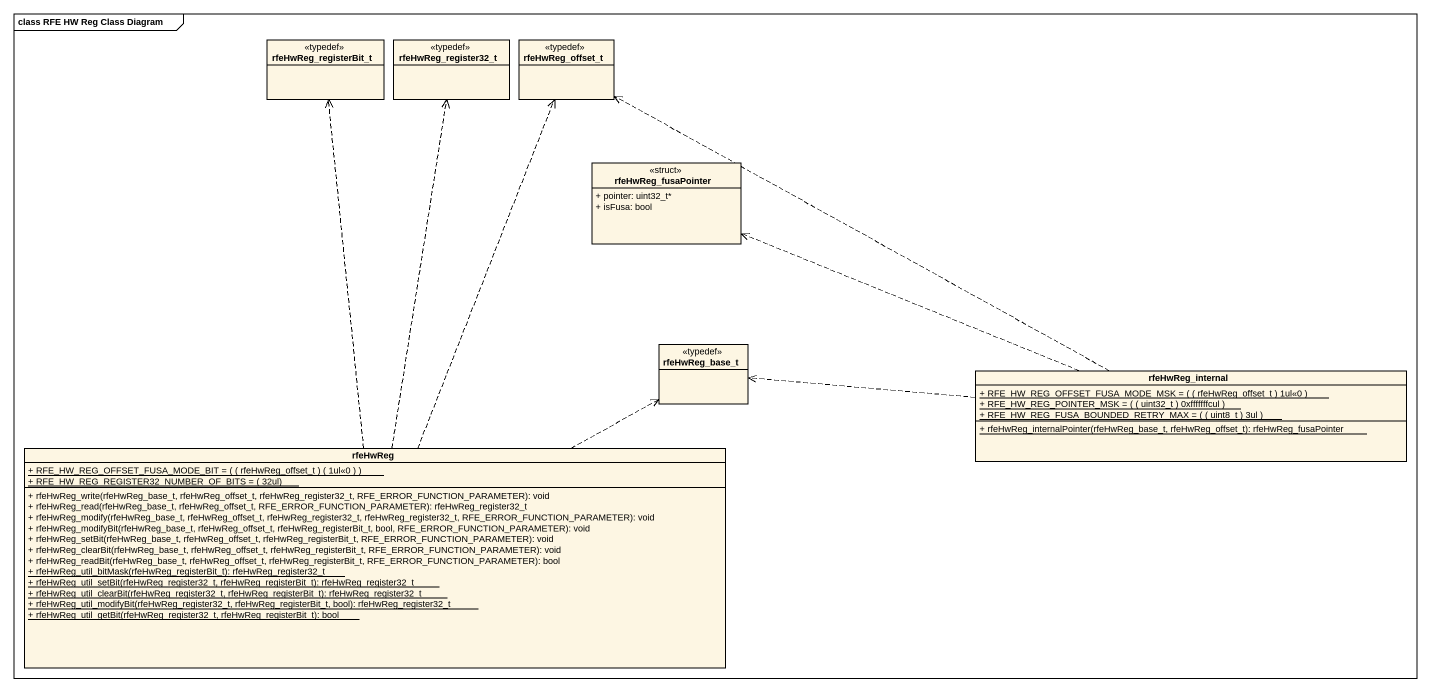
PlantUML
@startuml
mainframe class RFE HW Reg Class Diagram
hide circle
hide empty members
skinparam classAttributeIconSize 0
class rfeHwReg_registerBit_t <<typedef>>
class rfeHwReg_register32_t <<typedef>>
class rfeHwReg_offset_t <<typedef>>
class rfeHwReg_fusaPointer <<struct>> {
  + pointer: uint32_t*
  + isFusa: bool
}
class rfeHwReg_base_t <<typedef>>
class rfeHwReg_internal {
  {static} {field} + RFE_HW_REG_OFFSET_FUSA_MODE_MSK = ( ( rfeHwReg_offset_t ) 1ul<<0 )
  {static} {field} + RFE_HW_REG_POINTER_MSK = ( ( uint32_t ) 0xfffffffcul )
  {static} {field} + RFE_HW_REG_FUSA_BOUNDED_RETRY_MAX = ( ( uint8_t ) 3ul )
  {static} + rfeHwReg_internalPointer(rfeHwReg_base_t, rfeHwReg_offset_t): rfeHwReg_fusaPointer
}
class rfeHwReg {
  {static} {field} + RFE_HW_REG_OFFSET_FUSA_MODE_BIT = ( ( rfeHwReg_offset_t ) ( 1ul<<0 ) )
  {static} {field} + RFE_HW_REG_REGISTER32_NUMBER_OF_BITS = ( 32ul)
  + rfeHwReg_write(rfeHwReg_base_t, rfeHwReg_offset_t, rfeHwReg_register32_t, RFE_ERROR_FUNCTION_PARAMETER): void
  + rfeHwReg_read(rfeHwReg_base_t, rfeHwReg_offset_t, RFE_ERROR_FUNCTION_PARAMETER): rfeHwReg_register32_t
  + rfeHwReg_modify(rfeHwReg_base_t, rfeHwReg_offset_t, rfeHwReg_register32_t, rfeHwReg_register32_t, RFE_ERROR_FUNCTION_PARAMETER): void
  + rfeHwReg_modifyBit(rfeHwReg_base_t, rfeHwReg_offset_t, rfeHwReg_registerBit_t, bool, RFE_ERROR_FUNCTION_PARAMETER): void
  + rfeHwReg_setBit(rfeHwReg_base_t, rfeHwReg_offset_t, rfeHwReg_registerBit_t, RFE_ERROR_FUNCTION_PARAMETER): void
  + rfeHwReg_clearBit(rfeHwReg_base_t, rfeHwReg_offset_t, rfeHwReg_registerBit_t, RFE_ERROR_FUNCTION_PARAMETER): void
  + rfeHwReg_readBit(rfeHwReg_base_t, rfeHwReg_offset_t, rfeHwReg_registerBit_t, RFE_ERROR_FUNCTION_PARAMETER): bool
  {static} + rfeHwReg_util_bitMask(rfeHwReg_registerBit_t): rfeHwReg_register32_t
  {static} + rfeHwReg_util_setBit(rfeHwReg_register32_t, rfeHwReg_registerBit_t): rfeHwReg_register32_t
  {static} + rfeHwReg_util_clearBit(rfeHwReg_register32_t, rfeHwReg_registerBit_t): rfeHwReg_register32_t
  {static} + rfeHwReg_util_modifyBit(rfeHwReg_register32_t, rfeHwReg_registerBit_t, bool): rfeHwReg_register32_t
  {static} + rfeHwReg_util_getBit(rfeHwReg_register32_t, rfeHwReg_registerBit_t): bool
}
rfeHwReg_internal .left.> rfeHwReg_offset_t
rfeHwReg_internal .left.> rfeHwReg_fusaPointer
rfeHwReg_internal .left.> rfeHwReg_base_t
rfeHwReg .up.> rfeHwReg_registerBit_t
rfeHwReg .up.> rfeHwReg_register32_t
rfeHwReg .up.> rfeHwReg_offset_t
rfeHwReg .right.> rfeHwReg_base_t
@enduml
